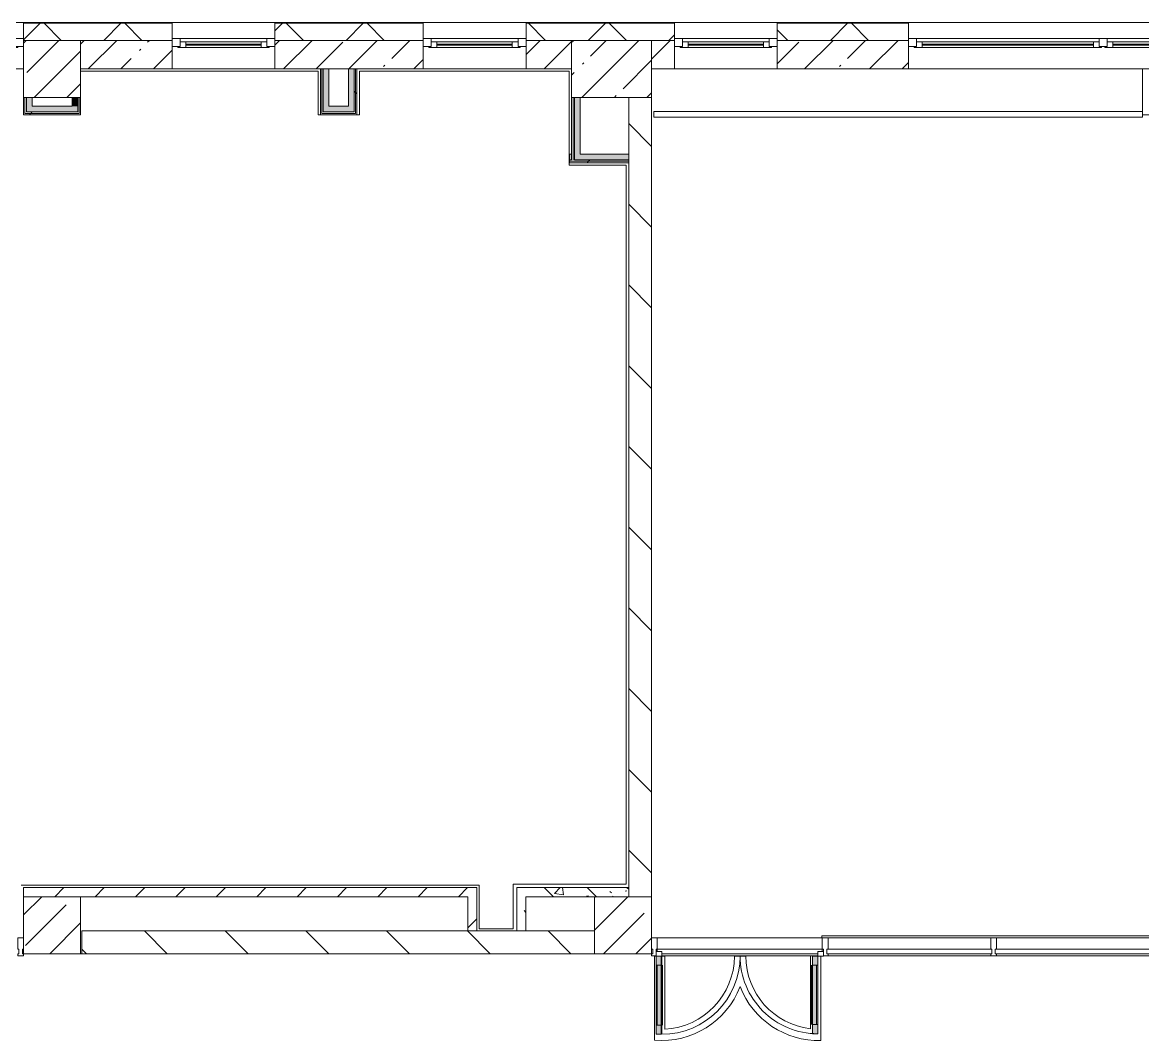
# Model space of a CAD drawing. Header units: millimetres. Extents: x 35092 to 251863, y -8553 to 29549.
# Drawn here: x 230393 to 240203, y 12640 to 21558 of the extents above; entities that cross this region are included whole.
import ezdxf

# ---------------------------------------------------------------- set-up
doc = ezdxf.new("R2010")
doc.units = ezdxf.units.MM
for name, color, linetype, lineweight, true_color in [('A-DETL-GENF-3', 7, 'Continuous', 5, 0xaaaaaa), ('A-DETL-GENF-5', 7, 'Continuous', 5, 0xe2e2e2), ('A-DOOR-2', 7, 'Continuous', 5, 0xaaaaaa), ('A-FLOR-1', 7, 'Continuous', 5, 0xaaaaaa), ('I-WALL-1', 7, 'Continuous', 5, 0xe7e7e7), ('I-WALL-2', 7, 'Continuous', 9, 0xe7e7e7), ('I-WALL-5', 7, 'Continuous', 5, 0x787878)]:
    doc.layers.add(name, color=color, linetype=linetype, lineweight=lineweight, true_color=true_color)
for name, color, linetype, lineweight in [('A-GLAZ-2', 7, 'Continuous', 5), ('A-GLAZ-CURT-2', 7, 'Continuous', 5), ('A-GLAZ-CWMG-2', 7, 'Continuous', 5), ('A-WALL', 7, 'Continuous', 9), ('A-WALL-2', 7, 'Continuous', 5), ('I-WALL-3', 7, 'Continuous', 5), ('S-COLS-1', 7, 'Continuous', 5)]:
    doc.layers.add(name, color=color, linetype=linetype, lineweight=lineweight)
pattern_1 = [(45, (124853, 0), (-285.1231, 285.1231), []), (45, (125138.1, 0), (-285.1231, 285.1231), [504.031, -100.806, 16.764, -84.042])]
pattern_2 = [(135, (124853, 0), (-353.5534, -353.5534), [])]
pattern_3 = [(135, (124853, 0), (-377.1708, -377.1708), [533.4, -88.9, 17.78, -88.9]), (135, (124853, 376.94), (-377.1708, -377.1708), []), (50, (124853, 0), (637.6445, -55.7866), [66.675, -733.425]), (355, (124853, 0), (-123.3494, 668.6992), [53.34, -586.74]), (100.451, (124906.1, -4.65), (514.299, 612.908), [56.665, -623.315]), (46.184, (124853, 177.8), (948.7764, -147.1497), [100.012, -1100.137]), (96.636, (124932.05, 165.5), (830.909, 865.997), [84.998, -934.973]), (351.184, (124853, 177.8), (830.918, 865.988), [80.01, -880.11]), (21, (124941.9, 133.35), (530.6506, -357.9283), [66.675, -733.425]), (326, (124941.9, 133.35), (216.308, 644.6585), [53.34, -586.74]), (71.451, (124986.1, 103.5), (746.9596, 286.7243), [56.665, -623.315]), (37.5, (124852.98, 0), (10.81053, 295.9426), [16.764, -562.864, 16.764, -578.866, -588.962]), (37.5, (124852.98, 0), (10.81053, 295.9426), [-1175.258, 16.764, -572.198]), (7.5, (124852.98, 0), (233.8692, 350.63175), [16.764, -322.834, 16.764, -549.529, -224.472]), (7.5, (124852.98, 0), (233.8692, 350.63175), [-905.891, 16.764, -207.708]), (327.5, (124654.74, 0), (474.5678, -20.0513), [16.764, -205.486, 16.764, -676.656, -920.115]), (327.5, (124654.74, 0), (474.5678, -20.0513), [-915.67, 16.764, -903.351]), (317.5, (124565.84, 0), (518.4522, 88.9934), [16.764, -272.161, 16.764, -443.738, -653.415]), (317.5, (124565.84, 0), (518.4522, 88.9934), [-749.427, 16.764, -636.651])]
pattern_4 = [(45, (124853, 0), (-530.33, 530.33), []), (135, (124853, 0), (-530.33, -530.33), [])]
pattern_5 = [(45, (124852.98, 0), (-176.7767, 176.7767), [])]

# ---------------------------------------------------------------- blocks, each defined once
blk = doc.blocks.new('120_Окно_СКБ_1Ст - 120_Окно_СКБ_1Ст 900х2500_h_ с форточкой-22877787-2_2_2_птичка')
at = {"layer": 'A-GLAZ-2'}
for p, q in [((-450, -127), (-450, -57)), ((-450, -57), (-380, -57)), ((450, -57), (-450, -57)), ((-380, -57), (-380, -127)), ((380, -87), (-380, -87)), ((-380, -87), (-380, -127)), ((-330, -137), (-330, -87)), ((330, -137), (330, -87)), ((380, -127), (380, -57)), ((380, -57), (450, -57)), ((380, -127), (380, -87)), ((450, -57), (450, -127)), ((-380, -127), (-450, -127)), ((-450, -127), (-400, -127)), ((-380, -127), (-400, -127)), ((-400, -127), (-400, -137)), ((-400, -137), (400, -137)), ((400, -137), (-400, -137)), ((-330, -107), (330, -107)), ((330, -117), (-330, -117)), ((450, -127), (380, -127)), ((400, -127), (380, -127)), ((400, -127), (450, -127)), ((400, -137), (400, -127))]:
    blk.add_line(p, q, dxfattribs=at)
blk = doc.blocks.new('120_Окно_СКБ_2Ст_Фрамуга сверху - 120_Окно_СКБ_2Ст_2300х2500_h_ ДОО-23103760-2_2_2_птичка')
at = {"layer": 'A-GLAZ-2'}
for p, q in [((-1150, -127), (-1150, -57)), ((-1150, -57), (-1080, -57)), ((1150, -57), (-1150, -57)), ((-1080, -57), (-1080, -127)), ((-1080, -57), (1080, -57)), ((520, -87), (-1080, -87)), ((-1080, -87), (-1080, -127)), ((-1030, -137), (-1030, -87)), ((470, -137), (470, -87)), ((520, -127), (520, -57)), ((520, -57), (590, -57)), ((520, -127), (520, -87)), ((590, -57), (590, -127)), ((1080, -87), (590, -87)), ((590, -87), (590, -127)), ((640, -137), (640, -87)), ((1030, -137), (1030, -87)), ((1080, -127), (1080, -57)), ((1080, -57), (1150, -57)), ((1080, -127), (1080, -87)), ((1150, -57), (1150, -127)), ((-1080, -127), (-1150, -127)), ((-1150, -127), (-1100, -127)), ((-1080, -127), (-1100, -127)), ((-1100, -127), (-1100, -137)), ((-1100, -137), (540, -137)), ((540, -137), (-1100, -137)), ((-1030, -107), (470, -107)), ((470, -117), (-1030, -117)), ((590, -127), (520, -127)), ((540, -127), (520, -127)), ((540, -127), (570, -127)), ((540, -127), (570, -127)), ((540, -137), (540, -127)), ((590, -127), (570, -127)), ((570, -127), (570, -137)), ((570, -137), (1100, -137)), ((1100, -137), (570, -137)), ((640, -107), (1030, -107)), ((1030, -117), (640, -117)), ((1150, -127), (1080, -127)), ((1100, -127), (1080, -127)), ((1100, -127), (1149.8, -127)), ((1100, -137), (1100, -127))]:
    blk.add_line(p, q, dxfattribs=at)
blk = doc.blocks.new('120_Окно_СКБ_2Ст_Фрамуга сверху - 120_Окно_СКБ_2Ст_2300х2500_h_ ДОО-V321-2_2_2_птичка')
at = {"layer": 'A-GLAZ-2'}
for p, q in [((-1150, -127), (-1150, -57)), ((-1150, -57), (-1080, -57)), ((1150, -57), (-1150, -57)), ((-1080, -57), (-1080, -127)), ((-1080, -57), (1080, -57)), ((520, -87), (-1080, -87)), ((-1080, -87), (-1080, -127)), ((-1030, -137), (-1030, -87)), ((470, -137), (470, -87)), ((520, -127), (520, -57)), ((520, -57), (590, -57)), ((520, -127), (520, -87)), ((590, -57), (590, -127)), ((1080, -87), (590, -87)), ((590, -87), (590, -127)), ((640, -137), (640, -87)), ((1030, -137), (1030, -87)), ((1080, -127), (1080, -57)), ((1080, -57), (1150, -57)), ((1080, -127), (1080, -87)), ((1150, -57), (1150, -127)), ((-1080, -127), (-1150, -127)), ((-1150, -127), (-1100, -127)), ((-1080, -127), (-1100, -127)), ((-1100, -127), (-1100, -137)), ((-1100, -137), (540, -137)), ((540, -137), (-1100, -137)), ((-1030, -107), (470, -107)), ((470, -117), (-1030, -117)), ((590, -127), (520, -127)), ((540, -127), (520, -127)), ((540, -127), (570, -127)), ((540, -127), (570, -127)), ((540, -137), (540, -127)), ((590, -127), (570, -127)), ((570, -127), (570, -137)), ((570, -137), (1100, -137)), ((1100, -137), (570, -137)), ((640, -107), (1030, -107)), ((1030, -117), (640, -117)), ((1150, -127), (1080, -127)), ((1100, -127), (1080, -127)), ((1100, -127), (1150, -127)), ((1100, -137), (1100, -127))]:
    blk.add_line(p, q, dxfattribs=at)
blk = doc.blocks.new('BSC_Колонна _Прямоугольная - 500х500-23282986-2_2_2_птичка')
at = {"layer": 'S-COLS-1'}
h = blk.add_hatch(dxfattribs=at)
h.set_pattern_fill('FP_144', color=256, style=0, pattern_type=2)
h.set_pattern_definition([(45, (-105800, -21150), (-285.1231, 285.1231), []), (45, (-105514.88, -21150), (-285.1231, 285.1231), [504.031, -100.806, 16.764, -84.042])])
h.paths.add_polyline_path([(-13.1, -250), (250, -250), (250, 250), (-250, 250), (-250, -250)])
for p, q in [((250, 250), (-250, 250)), ((-250, 250), (-250, -250)), ((250, -250), (250, 250)), ((-250, -250), (250, -250))]:
    blk.add_line(p, q, dxfattribs=at)
blk = doc.blocks.new('BSC_Колонна _Прямоугольная - 700х500-V344-2_2_2_птичка')
at = {"layer": 'S-COLS-1'}
h = blk.add_hatch(dxfattribs=at)
h.set_pattern_fill('FP_156', color=256, style=0, pattern_type=2)
h.set_pattern_definition([(45, (-110700, -21150), (-285.1231, 285.1231), []), (45, (-110414.88, -21150), (-285.1231, 285.1231), [504.031, -100.806, 16.764, -84.042])])
h.paths.add_polyline_path([(150, -250), (350, -250), (350, 250), (-350, 250), (-350, -250), (129, -250)])
for p, q in [((350, 250), (-350, 250)), ((-350, 250), (-350, -250)), ((350, -250), (350, 250)), ((-350, -250), (350, -250))]:
    blk.add_line(p, q, dxfattribs=at)
blk = doc.blocks.new('Прямоугольный импост - Импост структурный с накладкой - 160мм Темный-30756008-2_2_2_птичка')
at = {"layer": 'A-GLAZ-CWMG-2'}
for p, q in [((-50, 0), (-50, 17)), ((-50, 17), (0, 17)), ((-40, 0), (-50, 0)), ((-40, -40), (-40, 0)), ((0, 0), (-10, 0)), ((-10, 0), (-10, -40)), ((0, 17), (0, 0)), ((-50, -140), (-50, -40)), ((-50, -40), (-40, -40)), ((-10, -40), (0, -40)), ((0, -40), (0, -140)), ((0, -140), (-50, -140))]:
    blk.add_line(p, q, dxfattribs=at)
blk = doc.blocks.new('Прямоугольный импост - Импост структурный с накладкой - 160мм Темный-32356295-2_2_2_птичка')
at = {"layer": 'A-GLAZ-CWMG-2'}
for p, q in [((-50, 40), (-50, 140)), ((-50, 140), (0, 140)), ((0, 140), (0, 40)), ((-40, 40), (-50, 40)), ((-40, 20), (-40, 40)), ((-10, 40), (-10, 0)), ((0, 40), (-10, 40)), ((-10, 0), (0, 0)), ((0, 0), (0, -17)), ((0, -17), (-40, -17))]:
    blk.add_line(p, q, dxfattribs=at)
blk = doc.blocks.new('Системная панель - Стекло - 40мм-32428871-2_2_2_птичка')
at = {"layer": 'A-GLAZ-CURT-2'}
for p, q in [((749.5, 0), (-749.5, 0)), ((-749.5, 0), (-749.5, -40)), ((749.5, -40), (749.5, 0)), ((-749.5, -40), (749.5, -40))]:
    blk.add_line(p, q, dxfattribs=at)
blk = doc.blocks.new('Дверь_Витражная_остекление_ - ВВ-23-32429828-2_2_2_птичка')
at = {"layer": 'A-DETL-GENF-5'}
for points in [[(-682.5, 700), (-682.5, 20), (-637.5, 20), (-637.5, 700), (-657.1, 700)], [(732.5, 705), (687.5, 705), (687.5, 20), (732.5, 21.5), (732.5, 655.1)]]:
    blk.add_hatch(color=256, dxfattribs=at).paths.add_polyline_path(points)
at = {"layer": 'A-DETL-GENF-3'}
for p, q in [((-682.5, 700), (-637.5, 700)), ((-682.5, 700), (-682.5, 20)), ((-637.5, 700), (-682.5, 700)), ((-682.5, 700), (-682.5, 20)), ((-637.5, 700), (-637.5, 20)), ((-637.5, 20), (-637.5, 700)), ((732.5, 705), (687.5, 705)), ((687.5, 705), (687.5, 20)), ((732.5, 705), (687.5, 705)), ((687.5, 705), (687.5, 20)), ((732.5, 705), (732.5, 20)), ((732.5, 20), (732.5, 705)), ((-682.5, 620), (-637.5, 620)), ((-672.5, 620), (-672.5, 100)), ((-628.5, 620), (-628.5, 100)), ((678.5, 625), (678.5, 100)), ((732.5, 625), (687.5, 625)), ((722.5, 625), (722.5, 100)), ((-682.5, 100), (-637.5, 100)), ((732.5, 100), (687.5, 100)), ((-637.5, 20), (-682.5, 20)), ((-682.5, 20), (-637.5, 20))]:
    blk.add_line(p, q, dxfattribs=at)
at = {"layer": 'A-DOOR-2'}
for p, q in [((-682.5, 700), (-682.5, 20)), ((682.5, 705), (682.5, 20)), ((-682.5, 20), (-732.5, 20)), ((-732.5, 20), (-732.5, -20)), ((-682.5, -20), (-682.5, 20)), ((732.5, 20), (682.5, 20)), ((682.5, 20), (682.5, -20)), ((732.5, -20), (732.5, 20)), ((-732.5, -20), (-682.5, -20)), ((682.5, -20), (732.5, -20))]:
    blk.add_line(p, q, dxfattribs=at)
for centre, radius, start, end in [((-682.5, 20), 680, 360, 90), ((682.5, 20), 685, 90, 180)]:
    blk.add_arc(centre, radius, start, end, dxfattribs=at)
blk = doc.blocks.new('Прямоугольный импост - Импост структурный с накладкой - 160мм Темный-32428730-2_2_2_птичка')
at = {"layer": 'A-GLAZ-CWMG-2'}
for p, q in [((111100.5, 13540), (112545.5, 13540)), ((111100.5, 13420), (111100.5, 13440)), ((111100.5, 13440), (112545.5, 13440)), ((111140.5, 13400), (112505.5, 13400)), ((111140.5, 13383), (112505.5, 13383)), ((112545.5, 13440), (112545.5, 13420))]:
    blk.add_line(p, q, dxfattribs=at)
blk = doc.blocks.new('Прямоугольный импост - Импост структурный с накладкой - 160мм Темный-32428868-2_2_2_птичка')
at = {"layer": 'A-GLAZ-CWMG-2'}
for p, q in [((114070.5, 13540), (115549.5, 13540)), ((114070.5, 13383), (115549.5, 13383))]:
    blk.add_line(p, q, dxfattribs=at)
blk = doc.blocks.new('Системная панель - Стекло - 40мм-32428872-2_2_2_птичка')
at = {"layer": 'A-GLAZ-CURT-2'}
h = blk.add_hatch(dxfattribs=at)
h.set_pattern_fill('FP_172', color=256, style=0, pattern_type=2)
h.set_pattern_definition([(225, (113808, 12900), (1414.214, -1414.214), [1000, -3000]), (225, (114808, 13400), (1414.214, -1414.214), [3000, -1000]), (225, (112808, 13900), (1414.214, -1414.214), [1000, -3000])])
h.paths.add_polyline_path([(-714.4, 0), (-722.5, 0), (-722.5, -40), (722.5, -40), (722.5, 0), (-712.5, 0)])
for p, q in [((722.5, 0), (-722.5, 0)), ((-722.5, 0), (-722.5, -40)), ((722.5, -40), (722.5, 0)), ((-722.5, -40), (722.5, -40))]:
    blk.add_line(p, q, dxfattribs=at)
blk = doc.blocks.new('Прямоугольный импост - Импост структурный с накладкой - 160мм Темный-32428869-2_2_2_птичка')
at = {"layer": 'A-GLAZ-CWMG-2'}
for p, q in [((112595.5, 13540), (114020.5, 13540)), ((112595.5, 13383), (114020.5, 13383))]:
    blk.add_line(p, q, dxfattribs=at)
blk = doc.blocks.new('Прямоугольный импост - Импост структурный с накладкой - 160мм Темный-32356291-2_2_2_птичка')
at = {"layer": 'A-GLAZ-CWMG-2'}
for p, q in [((-25, 40), (-25, 140)), ((-25, 140), (25, 140)), ((25, 140), (25, 40)), ((-15, 40), (-25, 40)), ((-25, -17), (-25, 0)), ((-25, 0), (-15, 0)), ((-15, 0), (-15, 40)), ((15, 40), (15, 20)), ((25, 40), (15, 40)), ((15, -17), (-25, -17))]:
    blk.add_line(p, q, dxfattribs=at)
blk = doc.blocks.new('Прямоугольный импост - Импост структурный с накладкой - 160мм Темный-30755836-2_2_2_птичка')
at = {"layer": 'A-GLAZ-CWMG-2'}
for p, q in [((-25, 40), (-25, 140)), ((-25, 140), (25, 140)), ((25, 140), (25, 40)), ((-15, 40), (-25, 40)), ((-25, -17), (-25, 0)), ((-25, 0), (-15, 0)), ((-15, 0), (-15, 40)), ((15, 40), (15, 0)), ((25, 40), (15, 40)), ((15, 0), (25, 0)), ((25, 0), (25, -17)), ((25, -17), (-25, -17))]:
    blk.add_line(p, q, dxfattribs=at)

msp = doc.modelspace()

# ---------------------------------------------------------------- hatches: boundary and pattern name
at = {"layer": 'A-WALL-2'}
h = msp.add_hatch(dxfattribs=at)
h.set_pattern_fill('FP_91', color=256, style=0, pattern_type=2)
h.set_pattern_definition([(45, (124853, 0), (-353.5534, 353.5534), []), (135, (124853, 0), (-353.5534, -353.5534), [])])
h.paths.add_polyline_path([(235203, 21400), (236103, 21400), (236098, 21550), (234803.4, 21550), (234803.4, 21400)])
h.paths.add_polyline_path([(230639.9, 21400), (231703.4, 21400), (231703.4, 21550), (230403.2, 21550), (230403.2, 21400)])
h.paths.add_polyline_path([(233385.1, 21400), (233903.4, 21400), (233903.4, 21550), (232603.4, 21550), (232603.4, 21400), (233323, 21400)])
h.paths.add_polyline_path([(228103.2, 21400), (228103.2, 21550), (226903, 21550), (226903, 21400), (226979.6, 21400)])
h.paths.add_polyline_path([(225928, 21400), (226003, 21400), (226003, 21550), (221463, 21550), (221463, 21400), (225718, 21400)])
h.paths.add_polyline_path([(218163, 21400), (218163, 21550), (217913, 21550), (217913, 21400)])
h.paths.add_polyline_path([(248941.1, 21400), (250083, 21400), (250083, 21550), (245003.2, 21550), (245003.2, 21400), (247111, 21400)])
h.paths.add_polyline_path([(242753.4, 21400), (244103.2, 21400), (244103.2, 21550), (242753.4, 21550)])
h.paths.add_polyline_path([(240705.5, 21400), (241853.4, 21400), (241853.4, 21550), (240453.4, 21550), (240453.4, 21400)])
h.paths.add_polyline_path([(238153.4, 21400), (238153.4, 21550), (237003, 21550), (237003, 21400), (237960.4, 21400)])
at = {"layer": 'I-WALL-1'}
msp.add_hatch(color=256, dxfattribs=at).paths.add_polyline_path([(235228, 20404), (235278, 20404), (235278, 20900), (235228, 20900), (235228, 20675.8)])
at = {"layer": 'I-WALL-2'}
for points in [[(233028, 20774), (233078, 20774), (233078, 21150), (233028, 21150), (233028, 21029.1)], [(233248, 20824), (233298, 20824), (233298, 21150), (233248, 21150), (233248, 21029.1)], [(230428, 20774), (230478, 20774), (230478, 20900), (230428, 20900), (230428, 20824)], [(230878, 20824), (230878, 20900), (230828, 20900), (230828, 20824)], [(230878, 20774), (230878, 20824), (230478, 20824), (230478, 20774), (230639.9, 20774)], [(233078, 20774), (233298, 20774), (233298, 20824), (233078, 20824)]]:
    msp.add_hatch(color=256, dxfattribs=at).paths.add_polyline_path(points)
h = msp.add_hatch(color=256, dxfattribs=at)
h.paths.add_polyline_path([(235228, 20354), (235703, 20354), (235703, 20404), (235228, 20404)])
h.paths.add_polyline_path([(235183, 20354), (235203, 20354), (235203, 20404), (235183, 20404)])
at = {"layer": 'I-WALL-3'}
h = msp.add_hatch(dxfattribs=at)
h.set_pattern_fill('FP_99', color=256, style=0, pattern_type=2)
h.set_pattern_definition(pattern_1)
h.paths.add_polyline_path([(246063, 21150), (246063, 21400), (245703, 21400), (245703, 21150), (245861, 21150)])
h.paths.add_polyline_path([(225718, 21150), (226003, 21150), (226003, 21400), (225653, 21400), (225653, 21150)])
h.paths.add_polyline_path([(226903, 21150), (228103.2, 21150), (228103.2, 21400), (226903, 21400)])
h.paths.add_polyline_path([(244103.2, 21150), (244103.2, 21400), (242753.4, 21400), (242753.4, 21150), (243450.7, 21150)])
h.paths.add_polyline_path([(231703.4, 21150), (231703.4, 21400), (230903, 21400), (230903, 21150)])
h.paths.add_polyline_path([(232603.4, 21150), (233903.4, 21150), (233903.4, 21400), (232603.4, 21400)])
h.paths.add_polyline_path([(241853.4, 21150), (241853.4, 21400), (240953.4, 21400), (240953.4, 21150), (241620.6, 21150)])
h.paths.add_polyline_path([(238153.4, 21150), (238153.4, 21400), (237003, 21400), (237003, 21150), (237960.4, 21150)])
h.paths.add_polyline_path([(235903, 21150), (236103, 21150), (236103, 21400), (235903, 21400), (235903, 21275)])
h.paths.add_polyline_path([(234803.4, 21150), (235203, 21151.7), (235203, 21400), (234803.4, 21400)])
h = msp.add_hatch(dxfattribs=at)
h.set_pattern_fill('FP_167', color=256, style=0, pattern_type=2)
h.set_pattern_definition(pattern_4)
h.paths.add_polyline_path([(233308.6, 20774), (233310.5, 20774), (233310.5, 21150), (233298, 21150), (233298, 20774)])
h = msp.add_hatch(dxfattribs=at)
h.set_pattern_fill('FP_167', color=256, style=0, pattern_type=2)
h.set_pattern_definition(pattern_4)
h.paths.add_polyline_path([(233310.5, 20761.5), (233323, 20762.2), (233323, 21150), (233310.5, 21144.6), (233310.5, 20774)])
h = msp.add_hatch(dxfattribs=at)
h.set_pattern_fill('FP_100', color=256, style=0, pattern_type=2)
h.set_pattern_definition(pattern_2)
h.paths.add_polyline_path([(235903, 13900), (235903, 20900), (235703, 20900), (235703, 13900)])
h = msp.add_hatch(dxfattribs=at)
h.set_pattern_fill('FP_167', color=256, style=0, pattern_type=2)
h.set_pattern_definition(pattern_4)
h.paths.add_polyline_path([(230828, 20749), (230903, 20749), (230903, 20761.5), (230415.5, 20758.4), (230415.5, 20749), (230639.9, 20749)])
h = msp.add_hatch(dxfattribs=at)
h.set_pattern_fill('FP_167', color=256, style=0, pattern_type=2)
h.set_pattern_definition(pattern_4)
h.paths.add_polyline_path([(230828, 20761.5), (230890.5, 20761.5), (230890.5, 20774), (230428, 20774), (230428, 20761.5), (230639.9, 20761.5)])
h = msp.add_hatch(dxfattribs=at)
h.set_pattern_fill('FP_167', color=256, style=0, pattern_type=2)
h.set_pattern_definition(pattern_4)
h.paths.add_polyline_path([(235278, 20341.5), (235703, 20341.5), (235703, 20354), (235183, 20354), (235186.2, 20341.5), (235228, 20341.5)])
h = msp.add_hatch(dxfattribs=at)
h.set_pattern_fill('FP_167', color=256, style=0, pattern_type=2)
h.set_pattern_definition(pattern_4)
h.paths.add_polyline_path([(235703, 20329), (235703, 20341.5), (235183, 20341.5), (235184.6, 20329), (235682, 20329)])
h = msp.add_hatch(dxfattribs=at)
h.set_pattern_fill('FP_101', color=256, style=0, pattern_type=2)
h.set_pattern_definition(pattern_5)
h.paths.add_polyline_path([(230403, 13900), (234373, 13900), (234373, 13980), (230403, 13980), (230403, 13928.3)])
h = msp.add_hatch(dxfattribs=at)
h.set_pattern_fill('FP_101', color=256, style=0, pattern_type=2)
h.set_pattern_definition(pattern_5)
h.paths.add_polyline_path([(234300.1, 13600), (234373, 13600), (234373, 13900), (234293, 13900), (234293, 13600)])
h = msp.add_hatch(dxfattribs=at)
h.set_pattern_fill('FP_100', color=256, style=0, pattern_type=2)
h.set_pattern_definition(pattern_2)
h.paths.add_polyline_path([(235403, 13400), (235403, 13600), (230913, 13600), (230913, 13400), (235215.2, 13400)])
at = {"layer": 'I-WALL-5'}
h = msp.add_hatch(dxfattribs=at)
h.set_pattern_fill('FP_116', color=256, style=0, pattern_type=2)
h.set_pattern_definition(pattern_3)
h.paths.add_polyline_path([(234723, 13600), (234803, 13600), (234803, 13980), (234723, 13980), (234723, 13620)])
h = msp.add_hatch(dxfattribs=at)
h.set_pattern_fill('FP_116', color=256, style=0, pattern_type=2)
h.set_pattern_definition(pattern_3)
h.paths.add_polyline_path([(235403, 13900), (235703, 13900), (235703, 13980), (234803, 13980), (234803, 13900), (235215.2, 13900)])
at = {"layer": 'S-COLS-1'}
h = msp.add_hatch(dxfattribs=at)
h.set_pattern_fill('FP_99', color=256, style=0, pattern_type=2)
h.set_pattern_definition(pattern_1)
h.paths.add_polyline_path([(230639.9, 13400), (230903, 13400), (230903, 13900), (230403, 13900), (230403, 13400)])
h = msp.add_hatch(dxfattribs=at)
h.set_pattern_fill('FP_99', color=256, style=0, pattern_type=2)
h.set_pattern_definition(pattern_1)
h.paths.add_polyline_path([(235903, 13400), (235903, 13900), (235403, 13900), (235403, 13400), (235703, 13400)])

# ---------------------------------------------------------------- linework, layer by layer
at = {"layer": 'A-FLOR-1'}
for p, q in [((232982, 21130), (230903, 21130)), ((232982, 20748), (232982, 21130)), ((235182, 21130), (233344, 21130)), ((233344, 21130), (233344, 20748)), ((235182, 20308), (235182, 21130)), ((233344, 20748), (232982, 20748)), ((235682, 20308), (235182, 20308)), ((235682, 14011), (235682, 20308)), ((230383, 14000), (234393, 14000)), ((234393, 14000), (234393, 13620)), ((234692, 13620), (234692, 14011)), ((234692, 14011), (235682, 14011)), ((234393, 13620), (234692, 13620)), ((237393, 13540), (237393, 13557)), ((237393, 13557), (240453, 13557)), ((230913, 13400), (230903, 13400)), ((235903, 13400.5), (235913.9, 13400.5)), ((235943.5, 13378.5), (235928.9, 13378.5)), ((235928.9, 13378.5), (235928.9, 12642.4)), ((236018.2, 13378.5), (235988.5, 13378.5)), ((236018.2, 12740.7), (236018.2, 13378.5)), ((236728.5, 13380), (236628.5, 13380)), ((237358.5, 13381.5), (237293.7, 13381.5)), ((237293.7, 13381.5), (237293.7, 12744.4)), ((237386.1, 12640.2), (237386.1, 13380))]:
    msp.add_line(p, q, dxfattribs=at)
for centre, radius, start, end in [((235988.5, 13380), 640, 272.66078, 0), ((237368.5, 13380), 640, 180, 263.29215), ((235988.5, 13380), 740, 265.37807, 338.81722), ((237368.5, 13380), 740, 201.18278, 271.36364)]:
    msp.add_arc(centre, radius, start, end, dxfattribs=at)
at = {"layer": 'A-WALL'}
for p, q in [((231703.4, 21553), (230403.2, 21553)), ((231703.4, 21550), (230403.2, 21550)), ((233903.4, 21553), (232603.4, 21553)), ((233903.4, 21550), (232603.4, 21550)), ((236103, 21553), (234803.4, 21553)), ((236103, 21550), (234803.4, 21550)), ((238153.4, 21553), (237003, 21553)), ((238153.4, 21550), (237003, 21550)), ((231703.4, 21400), (230903, 21400)), ((233903.4, 21400), (232603.4, 21400)), ((235203, 21400), (234803.4, 21400)), ((236103, 21400), (235903, 21400)), ((238153.4, 21400), (237003, 21400)), ((233078, 21150), (233003, 21150)), ((233015.5, 20761.5), (233015.5, 21150)), ((233028, 20774), (233028, 21150)), ((233323, 21150), (233248, 21150)), ((233298, 21150), (233298, 20774)), ((233310.5, 21150), (233310.5, 20761.5)), ((230415.5, 20761.5), (230415.5, 20900)), ((230428, 20774), (230428, 20900)), ((230878, 20900), (230878, 20774)), ((230890.5, 20900), (230890.5, 20761.5)), ((235215.5, 20900), (235215.5, 20354)), ((235228, 20900), (235228, 20354)), ((230890.5, 20761.5), (230415.5, 20761.5)), ((230878, 20774), (230428, 20774)), ((233310.5, 20761.5), (233015.5, 20761.5)), ((233298, 20774), (233028, 20774)), ((235203, 20354), (235183, 20354)), ((235703, 20341.5), (235183, 20341.5)), ((235203, 20404), (235203, 20354)), ((235703, 20354), (235228, 20354)), ((235703, 13900), (235703, 13980)), ((234293, 13600), (234373, 13600))]:
    msp.add_line(p, q, dxfattribs=at)
at = {"layer": 'A-WALL-2'}
for p, q in [((231703.4, 21558), (221463, 21558)), ((230403.2, 21558), (230403.2, 21400)), ((231703.4, 21400), (231703.4, 21558)), ((241853.4, 21558), (231703.4, 21558)), ((232603.4, 21558), (232603.4, 21400)), ((233903.4, 21400), (233903.4, 21558)), ((234803.4, 21558), (234803.4, 21400)), ((236103, 21400), (236103, 21558)), ((237003, 21558), (237003, 21400)), ((238153.4, 21400), (238153.4, 21558))]:
    msp.add_line(p, q, dxfattribs=at)
at = {"layer": 'I-WALL-3'}
for p, q in [((231703.4, 21150), (231703.4, 21400)), ((232603.4, 21400), (232603.4, 21150)), ((233903.4, 21150), (233903.4, 21400)), ((234803.4, 21400), (234803.4, 21150)), ((236103, 21150), (236103, 21400)), ((237003, 21400), (237003, 21150)), ((238153.4, 21150), (238153.4, 21400)), ((230403, 21150), (226003, 21150)), ((233003, 21150), (230903, 21150)), ((233003, 21150), (233003, 20749)), ((233078, 21150), (233248, 21150)), ((233078, 20824), (233078, 21150)), ((233248, 21150), (233248, 20824)), ((235203, 21150), (233323, 21150)), ((233323, 20749), (233323, 21150)), ((235903, 21150), (240453.4, 21150)), ((240203.4, 21150), (240203.4, 20728)), ((230403, 20900), (230403, 20749)), ((230478, 20824), (230478, 20900)), ((230828, 20900), (230828, 20824)), ((230903, 20749), (230903, 20900)), ((235203, 20900), (235203, 20404)), ((235278, 20404), (235278, 20900)), ((235703, 20900), (235703, 13980)), ((235903, 13900), (235903, 20900)), ((230828, 20824), (230478, 20824)), ((233248, 20824), (233078, 20824)), ((230403, 20749), (230903, 20749)), ((233003, 20749), (233323, 20749)), ((235924, 20778), (240203.4, 20778)), ((235924, 20778), (235924, 20728)), ((240203.4, 20728), (235924, 20728)), ((240203.4, 20749), (240953.4, 20749)), ((235203, 20404), (235183, 20404)), ((235183, 20404), (235183, 20329)), ((235183, 20329), (235703, 20329)), ((235703, 20404), (235278, 20404)), ((234373, 13980), (230403, 13980)), ((230403, 13980), (230403, 13900)), ((234373, 13600), (234373, 13980)), ((234723, 13980), (234723, 13600)), ((235703, 13980), (234723, 13980)), ((230403, 13900), (234293, 13900)), ((234293, 13900), (234293, 13600)), ((234803, 13600), (234803, 13900)), ((234803, 13900), (235903, 13900)), ((234293, 13600), (230913, 13600)), ((230913, 13600), (230913, 13400)), ((235403, 13600), (234373, 13600)), ((235403, 13400), (235403, 13600)), ((230913, 13400), (235403, 13400))]:
    msp.add_line(p, q, dxfattribs=at)
at = {"layer": 'S-COLS-1'}
for p, q in [((230903, 13900), (230403, 13900)), ((230403, 13900), (230403, 13400)), ((230903, 13400), (230903, 13900)), ((235703, 13900), (235403, 13900)), ((235403, 13900), (235403, 13600)), ((235903, 13900), (235703, 13900)), ((235903, 13400), (235903, 13900)), ((235403, 13600), (235403, 13400)), ((230403, 13400), (230903, 13400)), ((235403, 13400), (235903, 13400))]:
    msp.add_line(p, q, dxfattribs=at)

# ---------------------------------------------------------------- block references
at = {"layer": 'A-DOOR-2', "rotation": 180}
msp.add_blockref('Дверь_Витражная_остекление_ - ВВ-23-32429828-2_2_2_птичка', (236676, 13400), dxfattribs=at)
at = {"layer": 'A-GLAZ-2'}
for name, p in [('120_Окно_СКБ_2Ст_Фрамуга сверху - 120_Окно_СКБ_2Ст_2300х2500_h_ ДОО-23103760-2_2_2_птичка', (229253.2, 21475)), ('120_Окно_СКБ_1Ст - 120_Окно_СКБ_1Ст 900х2500_h_ с форточкой-22877787-2_2_2_птичка', (232153.4, 21475)), ('120_Окно_СКБ_1Ст - 120_Окно_СКБ_1Ст 900х2500_h_ с форточкой-22877787-2_2_2_птичка', (234353.4, 21475)), ('120_Окно_СКБ_1Ст - 120_Окно_СКБ_1Ст 900х2500_h_ с форточкой-22877787-2_2_2_птичка', (236553, 21475)), ('120_Окно_СКБ_2Ст_Фрамуга сверху - 120_Окно_СКБ_2Ст_2300х2500_h_ ДОО-V321-2_2_2_птичка', (239303.4, 21475))]:
    msp.add_blockref(name, p, dxfattribs=at)
at = {"layer": 'A-GLAZ-CURT-2', "rotation": 180}
for name, p in [('Системная панель - Стекло - 40мм-32428872-2_2_2_птичка', (238161, 13400)), ('Системная панель - Стекло - 40мм-32428871-2_2_2_птичка', (239663, 13400))]:
    msp.add_blockref(name, p, dxfattribs=at)
at = {"layer": 'A-GLAZ-CWMG-2', "extrusion": (0, 0, -1), "rotation": 180}
msp.add_blockref('Прямоугольный импост - Импост структурный с накладкой - 160мм Темный-30756008-2_2_2_птичка', (-230403, 13400), dxfattribs=at)
at = {"layer": 'A-GLAZ-CWMG-2', "extrusion": (0, 0, -1)}
for name, p in [('Прямоугольный импост - Импост структурный с накладкой - 160мм Темный-32356295-2_2_2_птичка', (-235903.5, 13400)), ('Прямоугольный импост - Импост структурный с накладкой - 160мм Темный-32356291-2_2_2_птичка', (-237423.5, 13400)), ('Прямоугольный импост - Импост структурный с накладкой - 160мм Темный-30755836-2_2_2_птичка', (-238898.5, 13400))]:
    msp.add_blockref(name, p, dxfattribs=at)
at = {"layer": 'A-GLAZ-CWMG-2'}
for name in ['Прямоугольный импост - Импост структурный с накладкой - 160мм Темный-32428730-2_2_2_птичка', 'Прямоугольный импост - Импост структурный с накладкой - 160мм Темный-32428869-2_2_2_птичка', 'Прямоугольный импост - Импост структурный с накладкой - 160мм Темный-32428868-2_2_2_птичка']:
    msp.add_blockref(name, (124853, 0), dxfattribs=at)
at = {"layer": 'S-COLS-1'}
for name, p in [('BSC_Колонна _Прямоугольная - 500х500-23282986-2_2_2_птичка', (230653, 21150)), ('BSC_Колонна _Прямоугольная - 700х500-V344-2_2_2_птичка', (235553, 21150))]:
    msp.add_blockref(name, p, dxfattribs=at)

doc.saveas('drawing.dxf')
